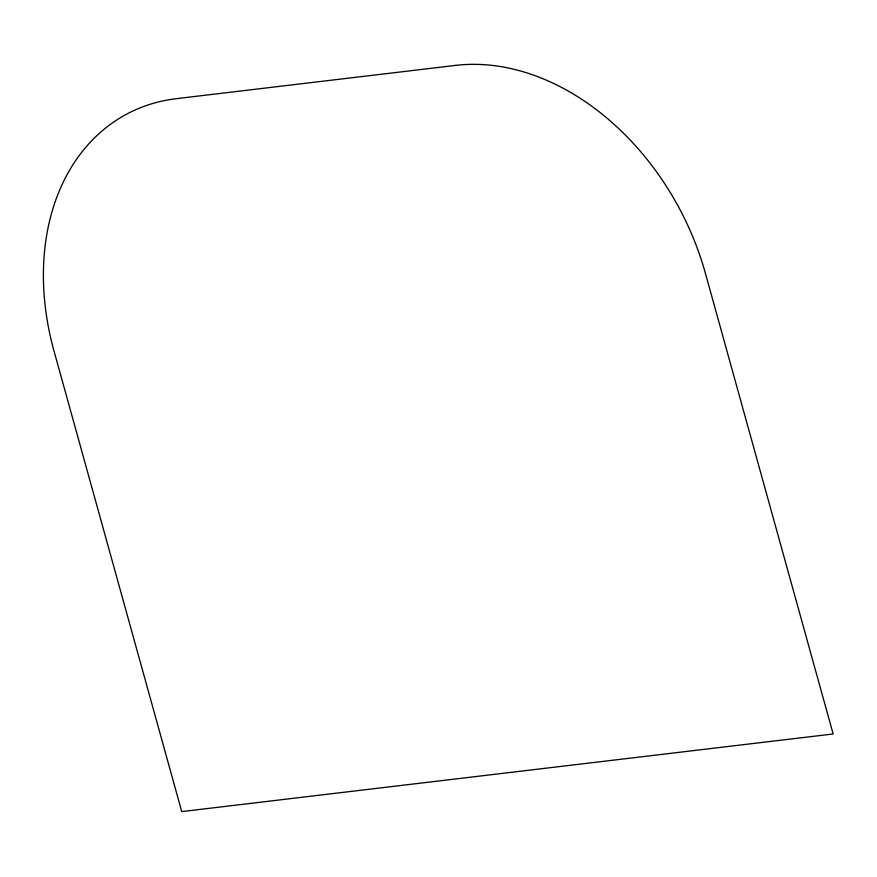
<?xml version="1.0" encoding="UTF-8"?>
<svg xmlns="http://www.w3.org/2000/svg" width="877" height="877" viewBox="0 0 877 877"><rect width="100%" height="100%" fill="white"/><g stroke="black" fill="none" stroke-linecap="round" stroke-linejoin="round"><path stroke-width="1.32" d="M455.47 65.402L176.299 98.673A242.929 182.23 62.5 0 0 54.034 351.096L181.747 811.598L833.15 733.972L705.448 273.471A242.929 182.23 62.5 0 0 455.47 65.402"/></g></svg>
